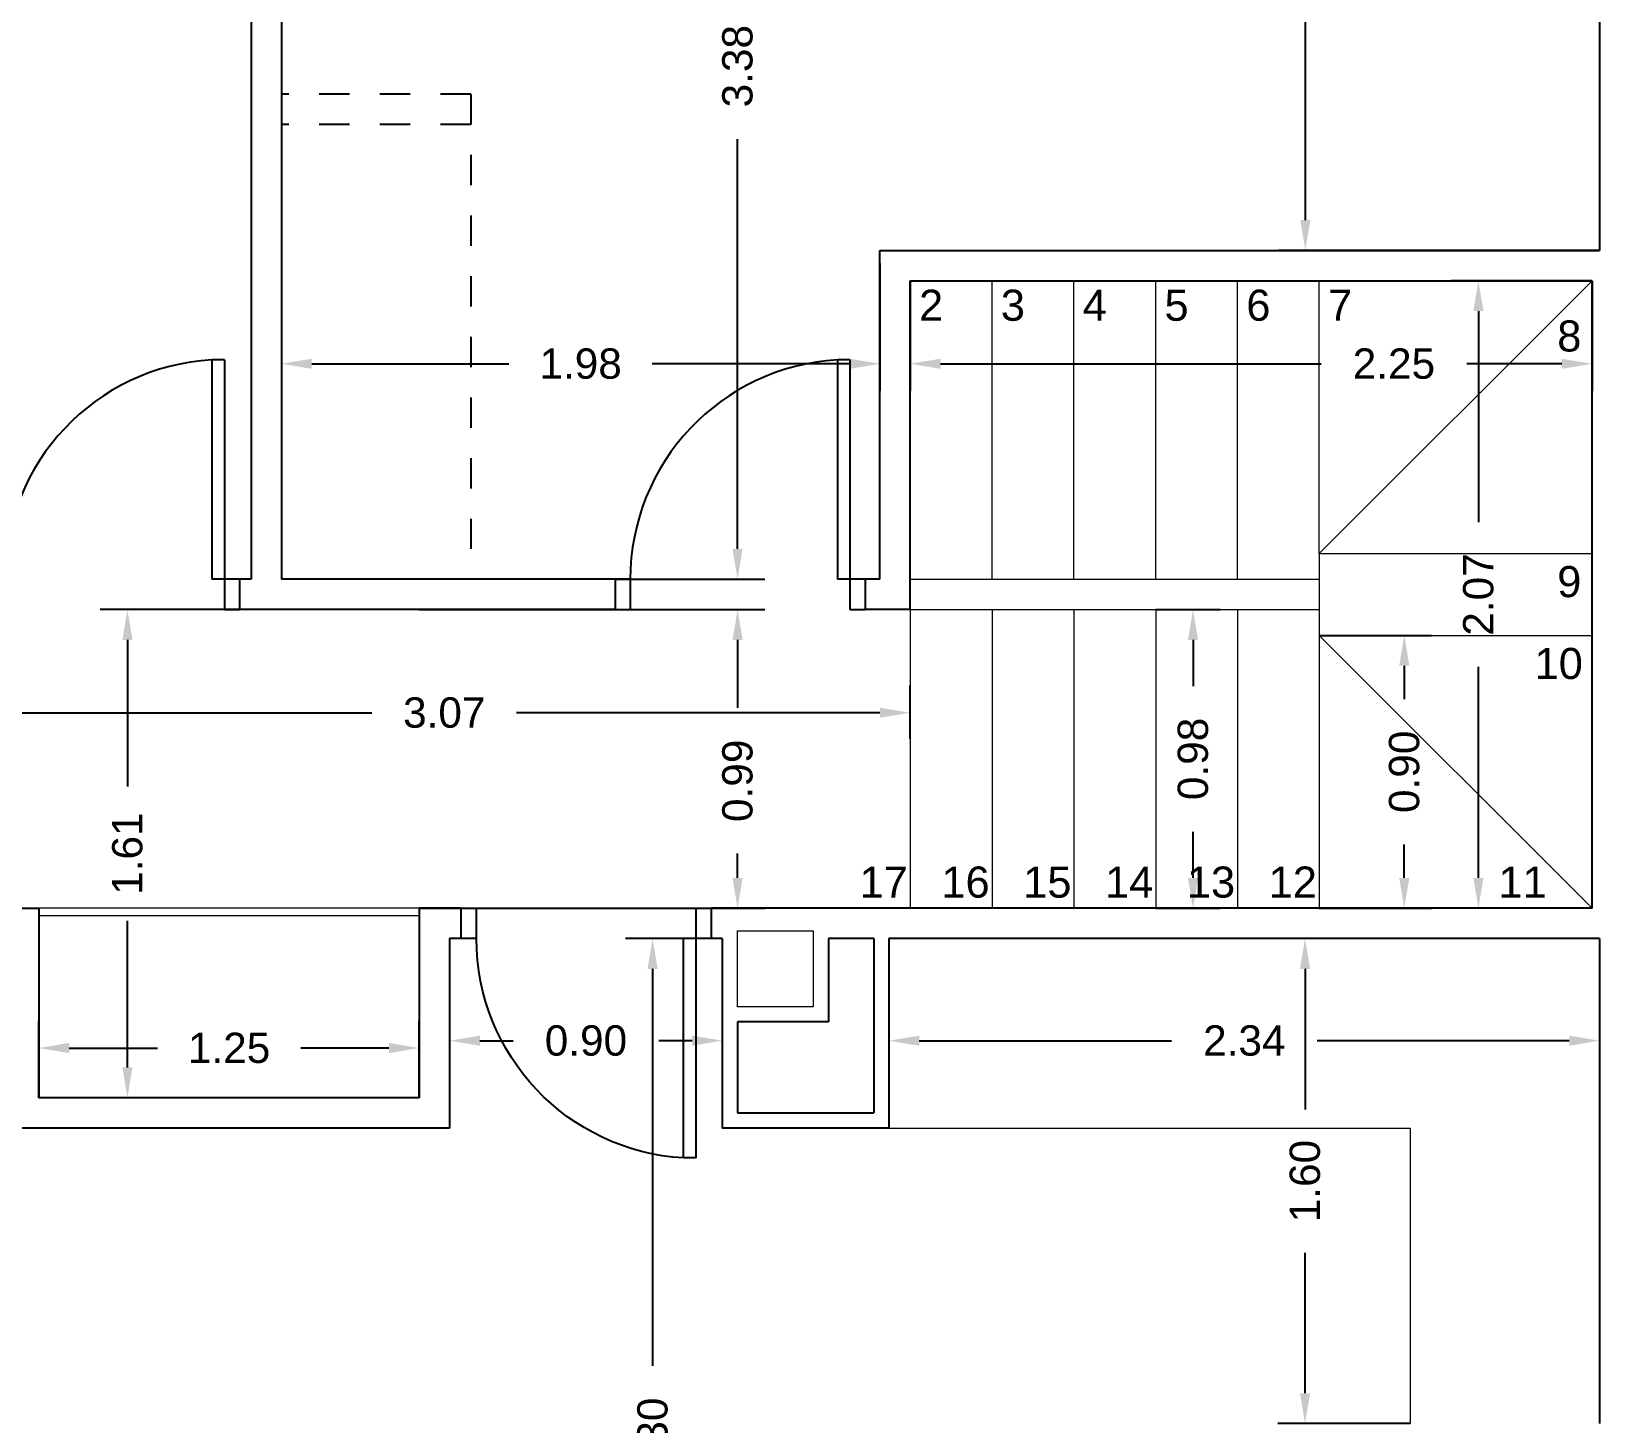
# Model space of a CAD drawing. Header units: millimetres. Extents: x 441156 to 441653, y 4514887 to 4515266.
# Drawn here: x 441337.03 to 441342.21, y 4515208.63 to 4515213.22 of the extents above; entities that cross this region are included whole.
import ezdxf
from ezdxf.enums import TextEntityAlignment as Align

# ---------------------------------------------------------------- set-up
doc = ezdxf.new("R2010")
doc.units = ezdxf.units.MM
doc.linetypes.add('CONTINUA', pattern=[0])
doc.linetypes.add('RAYITAS', pattern=[0.375, 0.25, -0.125])
for name, color, linetype in [('01_cotas', 254, 'Continuous'), ('01_proyección', 4, 'RAYITAS'), ('01_puertas', 2, 'Continuous'), ('01_tabiques', 3, 'Continuous'), ('01_textos', 7, 'Continuous')]:
    doc.layers.add(name, color=color, linetype=linetype)
doc.layers.add('01_pilares baja', color=5, linetype='Continuous', lineweight=20)
doc.layers.add('01_varios', color=4, linetype='Continuous', lineweight=0)
doc.styles.add('Estilo1', font='swissel.ttf')
doc.styles.add('NIEVES2', font='sanss___.ttf')
doc.styles.add('ROMANS', font='romans')
doc.dimstyles.new('DECIMAL-50', dxfattribs={"dimtxt": 0.08, "dimasz": 0.15, "dimexe": 0.09, "dimexo": 0, "dimgap": 0.09, "dimtad": 0, "dimzin": 0, "dimdsep": 46, "dimtxsty": 'ROMANS', "dimcen": 0.09, "dimclrt": 6, "dimadec": 0, "dimazin": 0, "dimtfac": 1.38, "dimtix": 1, "dimtofl": 0, "dimtmove": 2, "dimatfit": 3, "dimldrblk": 'OBLIQUE', "dimfxl": 1, "dimtolj": 1, "dimtzin": 0, "dimarcsym": 0})

# ---------------------------------------------------------------- blocks, each defined once
blk = doc.blocks.new('*D156')
at = {"layer": '01_cotas', "color": 0, "linetype": 'CONTINUA', "lineweight": -2, "transparency": 16777216}
for p, q in [((441336.8575, 4515211.313), (441336.8575, 4515210.8829)), ((441339.9325, 4515210.8863), (441339.9325, 4515211.0629))]:
    blk.add_line(p, q, dxfattribs=at)
at = {"layer": '01_cotas', "color": 0, "lineweight": -2, "transparency": 16777216}
for p, q in [((441336.9575, 4515210.9729), (441338.1565, 4515210.9729)), ((441339.8325, 4515210.9729), (441338.6335, 4515210.9729))]:
    blk.add_line(p, q, dxfattribs=at)
at = {"layer": '01_cotas', "color": 0, "transparency": 16777216}
for points in [[(441336.9575, 4515210.9895), (441336.9575, 4515210.9562), (441336.8575, 4515210.9729)], [(441339.8325, 4515210.9895), (441339.8325, 4515210.9562), (441339.9325, 4515210.9729)]]:
    blk.add_solid(points, dxfattribs=at)
at = {"layer": '01_cotas', "color": 7, "transparency": 16777216, "insert": (441338.395, 4515210.9729), "char_height": 0.1, "attachment_point": 5, "style": 'Estilo1'}
blk.add_mtext('\\A1;3.07', dxfattribs=at)
blk = doc.blocks.new('*D158')
at = {"layer": '01_cotas', "color": 0, "linetype": 'CONTINUA', "lineweight": -2, "transparency": 16777216}
for p, q in [((441338.3123, 4515211.313), (441337.2595, 4515211.313)), ((441338.3123, 4515209.703), (441337.2595, 4515209.703))]:
    blk.add_line(p, q, dxfattribs=at)
at = {"layer": '01_cotas', "color": 0, "lineweight": -2, "transparency": 16777216}
for p, q in [((441337.3495, 4515211.213), (441337.3495, 4515210.7298)), ((441337.3495, 4515209.803), (441337.3495, 4515210.2862))]:
    blk.add_line(p, q, dxfattribs=at)
at = {"layer": '01_cotas', "color": 0, "transparency": 16777216}
for points in [[(441337.3328, 4515211.213), (441337.3661, 4515211.213), (441337.3495, 4515211.313)], [(441337.3328, 4515209.803), (441337.3661, 4515209.803), (441337.3495, 4515209.703)]]:
    blk.add_solid(points, dxfattribs=at)
at = {"layer": '01_cotas', "color": 7, "transparency": 16777216, "insert": (441337.3495, 4515210.508), "char_height": 0.1, "attachment_point": 5, "rotation": 90, "style": 'Estilo1'}
blk.add_mtext('\\A1;1.61', dxfattribs=at)
blk = doc.blocks.new('*D161')
at = {"layer": '01_cotas', "color": 0, "linetype": 'CONTINUA', "lineweight": -2, "transparency": 16777216}
for p, q in [((441339.8625, 4515210.228), (441339.8625, 4515209.8011)), ((441342.2075, 4515210.228), (441342.2075, 4515209.8011))]:
    blk.add_line(p, q, dxfattribs=at)
at = {"layer": '01_cotas', "color": 0, "lineweight": -2, "transparency": 16777216}
for p, q in [((441339.9625, 4515209.8911), (441340.7944, 4515209.8911)), ((441342.1075, 4515209.8911), (441341.2756, 4515209.8911))]:
    blk.add_line(p, q, dxfattribs=at)
at = {"layer": '01_cotas', "color": 0, "transparency": 16777216}
for points in [[(441339.9625, 4515209.9078), (441339.9625, 4515209.8744), (441339.8625, 4515209.8911)], [(441342.1075, 4515209.9078), (441342.1075, 4515209.8744), (441342.2075, 4515209.8911)]]:
    blk.add_solid(points, dxfattribs=at)
at = {"layer": '01_cotas', "color": 7, "transparency": 16777216, "insert": (441341.035, 4515209.8911), "char_height": 0.1, "attachment_point": 5, "style": 'Estilo1'}
blk.add_mtext('\\A1;2.34', dxfattribs=at)
blk = doc.blocks.new('*D163')
at = {"layer": '01_cotas', "color": 0, "linetype": 'CONTINUA', "lineweight": -2, "transparency": 16777216}
for p, q in [((441341.5825, 4515210.228), (441341.1453, 4515210.228)), ((441341.5825, 4515208.628), (441341.1453, 4515208.628))]:
    blk.add_line(p, q, dxfattribs=at)
at = {"layer": '01_cotas', "color": 0, "lineweight": -2, "transparency": 16777216}
for p, q in [((441341.2353, 4515210.128), (441341.2353, 4515209.6644)), ((441341.2353, 4515208.728), (441341.2353, 4515209.1916))]:
    blk.add_line(p, q, dxfattribs=at)
at = {"layer": '01_cotas', "color": 0, "transparency": 16777216}
for points in [[(441341.2187, 4515210.128), (441341.252, 4515210.128), (441341.2353, 4515210.228)], [(441341.2187, 4515208.728), (441341.252, 4515208.728), (441341.2353, 4515208.628)]]:
    blk.add_solid(points, dxfattribs=at)
at = {"layer": '01_cotas', "color": 7, "transparency": 16777216, "insert": (441341.2353, 4515209.428), "char_height": 0.1, "attachment_point": 5, "rotation": 90, "style": 'Estilo1'}
blk.add_mtext('\\A1;1.60', dxfattribs=at)
blk = doc.blocks.new('*D167')
at = {"layer": '01_cotas', "color": 0, "linetype": 'CONTINUA', "lineweight": -2, "transparency": 16777216}
for p, q in [((441338.9588, 4515214.798), (441339.4528, 4515214.798)), ((441338.9588, 4515211.413), (441339.4528, 4515211.413))]:
    blk.add_line(p, q, dxfattribs=at)
at = {"layer": '01_cotas', "color": 0, "lineweight": -2, "transparency": 16777216}
for p, q in [((441339.3628, 4515214.698), (441339.3628, 4515213.3457)), ((441339.3628, 4515211.513), (441339.3628, 4515212.8653))]:
    blk.add_line(p, q, dxfattribs=at)
at = {"layer": '01_cotas', "color": 0, "transparency": 16777216}
for points in [[(441339.3461, 4515214.698), (441339.3794, 4515214.698), (441339.3628, 4515214.798)], [(441339.3461, 4515211.513), (441339.3794, 4515211.513), (441339.3628, 4515211.413)]]:
    blk.add_solid(points, dxfattribs=at)
at = {"layer": '01_cotas', "color": 7, "transparency": 16777216, "insert": (441339.3628, 4515213.1055), "char_height": 0.1, "attachment_point": 5, "rotation": 90, "style": 'Estilo1'}
blk.add_mtext('\\A1;3.38', dxfattribs=at)
blk = doc.blocks.new('*D168')
at = {"layer": '01_cotas', "color": 0, "linetype": 'CONTINUA', "lineweight": -2, "transparency": 16777216}
for p, q in [((441342.1575, 4515214.798), (441341.1464, 4515214.798)), ((441342.2075, 4515212.498), (441341.1464, 4515212.498))]:
    blk.add_line(p, q, dxfattribs=at)
at = {"layer": '01_cotas', "color": 0, "lineweight": -2, "transparency": 16777216}
for p, q in [((441341.2364, 4515214.698), (441341.2364, 4515214.1283)), ((441341.2364, 4515212.598), (441341.2364, 4515213.648))]:
    blk.add_line(p, q, dxfattribs=at)
at = {"layer": '01_cotas', "color": 0, "transparency": 16777216}
for points in [[(441341.2197, 4515214.698), (441341.2531, 4515214.698), (441341.2364, 4515214.798)], [(441341.2197, 4515212.598), (441341.2531, 4515212.598), (441341.2364, 4515212.498)]]:
    blk.add_solid(points, dxfattribs=at)
at = {"layer": '01_cotas', "color": 7, "transparency": 16777216, "insert": (441341.2364, 4515213.8881), "char_height": 0.1, "attachment_point": 5, "rotation": 90, "style": 'Estilo1'}
blk.add_mtext('\\A1;2.30', dxfattribs=at)
blk = doc.blocks.new('*D169')
at = {"layer": '01_cotas', "color": 0, "linetype": 'CONTINUA', "lineweight": -2, "transparency": 16777216}
for p, q in [((441337.8575, 4515212.4547), (441337.8575, 4515212.0339)), ((441339.8325, 4515212.4547), (441339.8325, 4515212.0339))]:
    blk.add_line(p, q, dxfattribs=at)
at = {"layer": '01_cotas', "color": 0, "lineweight": -2, "transparency": 16777216}
for p, q in [((441337.9575, 4515212.1239), (441338.6085, 4515212.1239)), ((441339.7325, 4515212.1239), (441339.0814, 4515212.1239))]:
    blk.add_line(p, q, dxfattribs=at)
at = {"layer": '01_cotas', "color": 0, "transparency": 16777216}
for points in [[(441337.9575, 4515212.1405), (441337.9575, 4515212.1072), (441337.8575, 4515212.1239)], [(441339.7325, 4515212.1405), (441339.7325, 4515212.1072), (441339.8325, 4515212.1239)]]:
    blk.add_solid(points, dxfattribs=at)
at = {"layer": '01_cotas', "color": 7, "transparency": 16777216, "insert": (441338.845, 4515212.1239), "char_height": 0.1, "attachment_point": 5, "style": 'Estilo1'}
blk.add_mtext('\\A1;1.98', dxfattribs=at)
blk = doc.blocks.new('*D170')
at = {"layer": '01_cotas', "color": 0, "linetype": 'CONTINUA', "lineweight": -2, "transparency": 16777216}
for p, q in [((441339.9325, 4515212.398), (441339.9325, 4515212.0339)), ((441342.1825, 4515212.398), (441342.1825, 4515212.0339))]:
    blk.add_line(p, q, dxfattribs=at)
at = {"layer": '01_cotas', "color": 0, "lineweight": -2, "transparency": 16777216}
for p, q in [((441340.0325, 4515212.1239), (441341.2885, 4515212.1239)), ((441342.0825, 4515212.1239), (441341.7688, 4515212.1239))]:
    blk.add_line(p, q, dxfattribs=at)
at = {"layer": '01_cotas', "color": 0, "transparency": 16777216}
for points in [[(441340.0325, 4515212.1405), (441340.0325, 4515212.1072), (441339.9325, 4515212.1239)], [(441342.0825, 4515212.1405), (441342.0825, 4515212.1072), (441342.1825, 4515212.1239)]]:
    blk.add_solid(points, dxfattribs=at)
at = {"layer": '01_cotas', "color": 7, "transparency": 16777216, "insert": (441341.5287, 4515212.1239), "char_height": 0.1, "attachment_point": 5, "style": 'Estilo1'}
blk.add_mtext('\\A1;2.25', dxfattribs=at)
blk = doc.blocks.new('*D173')
at = {"layer": '01_cotas', "color": 0, "linetype": 'CONTINUA', "lineweight": -2, "transparency": 16777216}
for p, q in [((441338.3123, 4515211.313), (441339.4528, 4515211.313)), ((441338.3123, 4515210.328), (441339.4528, 4515210.328))]:
    blk.add_line(p, q, dxfattribs=at)
at = {"layer": '01_cotas', "color": 0, "lineweight": -2, "transparency": 16777216}
for p, q in [((441339.3628, 4515211.213), (441339.3628, 4515210.9885)), ((441339.3628, 4515210.428), (441339.3628, 4515210.5083))]:
    blk.add_line(p, q, dxfattribs=at)
at = {"layer": '01_cotas', "color": 0, "transparency": 16777216}
for points in [[(441339.3461, 4515211.213), (441339.3794, 4515211.213), (441339.3628, 4515211.313)], [(441339.3461, 4515210.428), (441339.3794, 4515210.428), (441339.3628, 4515210.328)]]:
    blk.add_solid(points, dxfattribs=at)
at = {"layer": '01_cotas', "color": 7, "transparency": 16777216, "insert": (441339.3628, 4515210.7484), "char_height": 0.1, "attachment_point": 5, "rotation": 90, "style": 'Estilo1'}
blk.add_mtext('\\A1;0.99', dxfattribs=at)
blk = doc.blocks.new('*D174')
at = {"layer": '01_cotas', "color": 0, "linetype": 'CONTINUA', "lineweight": -2, "transparency": 16777216}
for p, q in [((441342.1825, 4515212.398), (441341.7175, 4515212.398)), ((441342.1825, 4515210.328), (441341.7175, 4515210.328))]:
    blk.add_line(p, q, dxfattribs=at)
at = {"layer": '01_cotas', "color": 0, "lineweight": -2, "transparency": 16777216}
for p, q in [((441341.8075, 4515212.298), (441341.8075, 4515211.6016)), ((441341.8075, 4515210.428), (441341.8075, 4515211.1245))]:
    blk.add_line(p, q, dxfattribs=at)
at = {"layer": '01_cotas', "color": 0, "transparency": 16777216}
for points in [[(441341.7908, 4515212.298), (441341.8241, 4515212.298), (441341.8075, 4515212.398)], [(441341.7908, 4515210.428), (441341.8241, 4515210.428), (441341.8075, 4515210.328)]]:
    blk.add_solid(points, dxfattribs=at)
at = {"layer": '01_cotas', "color": 7, "transparency": 16777216, "insert": (441341.8075, 4515211.363), "char_height": 0.1, "attachment_point": 5, "rotation": 90, "style": 'Estilo1'}
blk.add_mtext('\\A1;2.07', dxfattribs=at)
blk = doc.blocks.new('*D479')
at = {"layer": '01_cotas', "color": 0, "linetype": 'CONTINUA', "lineweight": -2, "transparency": 16777216}
for p, q in [((441338.4125, 4515210.1732), (441338.4125, 4515209.8011)), ((441339.3125, 4515210.1732), (441339.3125, 4515209.8011))]:
    blk.add_line(p, q, dxfattribs=at)
at = {"layer": '01_cotas', "color": 0, "lineweight": -2, "transparency": 16777216}
for p, q in [((441338.5125, 4515209.8911), (441338.6225, 4515209.8911)), ((441339.2125, 4515209.8911), (441339.1025, 4515209.8911))]:
    blk.add_line(p, q, dxfattribs=at)
at = {"layer": '01_cotas', "color": 0, "transparency": 16777216}
for points in [[(441338.5125, 4515209.9078), (441338.5125, 4515209.8744), (441338.4125, 4515209.8911)], [(441339.2125, 4515209.9078), (441339.2125, 4515209.8744), (441339.3125, 4515209.8911)]]:
    blk.add_solid(points, dxfattribs=at)
at = {"layer": '01_cotas', "color": 7, "transparency": 16777216, "insert": (441338.8625, 4515209.8911), "char_height": 0.1, "attachment_point": 5, "style": 'Estilo1'}
blk.add_mtext('\\A1;0.90', dxfattribs=at)
blk = doc.blocks.new('*D480')
at = {"layer": '01_cotas', "color": 0, "linetype": 'CONTINUA', "lineweight": -2, "transparency": 16777216}
for p, q in [((441339.3125, 4515210.228), (441338.9925, 4515210.228)), ((441339.3125, 4515206.928), (441338.9925, 4515206.928))]:
    blk.add_line(p, q, dxfattribs=at)
at = {"layer": '01_cotas', "color": 0, "lineweight": -2, "transparency": 16777216}
for p, q in [((441339.0825, 4515210.128), (441339.0825, 4515208.8181)), ((441339.0825, 4515207.028), (441339.0825, 4515208.3379))]:
    blk.add_line(p, q, dxfattribs=at)
at = {"layer": '01_cotas', "color": 0, "transparency": 16777216}
for points in [[(441339.0658, 4515210.128), (441339.0992, 4515210.128), (441339.0825, 4515210.228)], [(441339.0658, 4515207.028), (441339.0992, 4515207.028), (441339.0825, 4515206.928)]]:
    blk.add_solid(points, dxfattribs=at)
at = {"layer": '01_cotas', "color": 7, "transparency": 16777216, "insert": (441339.0825, 4515208.578), "char_height": 0.1, "attachment_point": 5, "rotation": 90, "style": 'Estilo1'}
blk.add_mtext('\\A1;3.30', dxfattribs=at)
blk = doc.blocks.new('P725-10')
for p, q in [((-0.05, 0.8238), (-0.0914, 0.8238)), ((-0.0914, 0.8238), (-0.0914, 0.1)), ((-0.05, 0.8238), (-0.05, 0)), ((-0.775, 0.1), (-0.825, 0.1)), ((-0.775, 0.1), (-0.775, 0)), ((0, 0.1), (-0.0914, 0.1)), ((-0.825, 0), (-0.775, 0)), ((-0.05, 0), (0, 0))]:
    blk.add_line(p, q)
blk.add_arc((-0.05, 0.1), 0.725, 93.2758, 180)
blk = doc.blocks.new('*D628')
at = {"layer": '01_cotas', "color": 0, "linetype": 'CONTINUA', "lineweight": -2, "transparency": 16777216}
for p, q in [((441340.7425, 4515211.313), (441340.9558, 4515211.313)), ((441340.7425, 4515210.328), (441340.9558, 4515210.328))]:
    blk.add_line(p, q, dxfattribs=at)
at = {"layer": '01_cotas', "color": 0, "lineweight": -2, "transparency": 16777216}
for p, q in [((441340.8658, 4515211.213), (441340.8658, 4515211.0606)), ((441340.8658, 4515210.428), (441340.8658, 4515210.5804))]:
    blk.add_line(p, q, dxfattribs=at)
at = {"layer": '01_cotas', "color": 0, "transparency": 16777216}
for points in [[(441340.8491, 4515211.213), (441340.8824, 4515211.213), (441340.8658, 4515211.313)], [(441340.8491, 4515210.428), (441340.8824, 4515210.428), (441340.8658, 4515210.328)]]:
    blk.add_solid(points, dxfattribs=at)
at = {"layer": '01_cotas', "color": 7, "transparency": 16777216, "insert": (441340.8658, 4515210.8205), "char_height": 0.1, "attachment_point": 5, "rotation": 90, "style": 'Estilo1'}
blk.add_mtext('\\A1;0.98', dxfattribs=at)
blk = doc.blocks.new('*D629')
at = {"layer": '01_cotas', "color": 0, "linetype": 'CONTINUA', "lineweight": -2, "transparency": 16777216}
for p, q in [((441341.2825, 4515211.228), (441341.6528, 4515211.228)), ((441341.2825, 4515210.328), (441341.6528, 4515210.328))]:
    blk.add_line(p, q, dxfattribs=at)
at = {"layer": '01_cotas', "color": 0, "lineweight": -2, "transparency": 16777216}
for p, q in [((441341.5628, 4515211.128), (441341.5628, 4515211.018)), ((441341.5628, 4515210.428), (441341.5628, 4515210.538))]:
    blk.add_line(p, q, dxfattribs=at)
at = {"layer": '01_cotas', "color": 0, "transparency": 16777216}
for points in [[(441341.5461, 4515211.128), (441341.5795, 4515211.128), (441341.5628, 4515211.228)], [(441341.5461, 4515210.428), (441341.5795, 4515210.428), (441341.5628, 4515210.328)]]:
    blk.add_solid(points, dxfattribs=at)
at = {"layer": '01_cotas', "color": 7, "transparency": 16777216, "insert": (441341.5628, 4515210.778), "char_height": 0.1, "attachment_point": 5, "rotation": 90, "style": 'Estilo1'}
blk.add_mtext('\\A1;0.90', dxfattribs=at)
blk = doc.blocks.new('*D772')
at = {"layer": '01_cotas', "color": 0, "linetype": 'CONTINUA', "lineweight": -2, "transparency": 16777216}
for p, q in [((441337.0575, 4515209.703), (441337.0575, 4515209.9569)), ((441338.3123, 4515209.703), (441338.3123, 4515209.9569))]:
    blk.add_line(p, q, dxfattribs=at)
at = {"layer": '01_cotas', "color": 0, "lineweight": -2, "transparency": 16777216}
for p, q in [((441337.1575, 4515209.8669), (441337.4485, 4515209.8669)), ((441338.2123, 4515209.8669), (441337.9213, 4515209.8669))]:
    blk.add_line(p, q, dxfattribs=at)
at = {"layer": '01_cotas', "color": 0, "transparency": 16777216}
for points in [[(441337.1575, 4515209.8836), (441337.1575, 4515209.8502), (441337.0575, 4515209.8669)], [(441338.2123, 4515209.8836), (441338.2123, 4515209.8502), (441338.3123, 4515209.8669)]]:
    blk.add_solid(points, dxfattribs=at)
at = {"layer": '01_cotas', "color": 7, "transparency": 16777216, "insert": (441337.6849, 4515209.8669), "char_height": 0.1, "attachment_point": 5, "style": 'Estilo1'}
blk.add_mtext('\\A1;1.25', dxfattribs=at)

msp = doc.modelspace()

# ---------------------------------------------------------------- linework, layer by layer
at = {"layer": '01_pilares baja'}
msp.add_lwpolyline([(441339.6123, 4515210.003), (441339.3623, 4515210.003), (441339.3623, 4515210.253), (441339.6123, 4515210.253), (441339.6123, 4515210.003)], close=True, dxfattribs=at)
at = {"layer": '01_proyección', "color": 120, "ltscale": 0.25}
for p, q in [((441338.4825, 4515213.013, 0), (441337.8575, 4515213.013, 0)), ((441338.4825, 4515213.013, 0), (441338.4825, 4515211.413, 0)), ((441338.4825, 4515212.913, 0), (441337.8575, 4515212.913, 0))]:
    msp.add_line(p, q, dxfattribs=at)
at = {"layer": '01_tabiques'}
for p, q in [((441337.7575, 4515214.798, 0), (441337.7575, 4515211.413, 0)), ((441337.8575, 4515214.073, 0), (441337.8575, 4515211.413, 0)), ((441342.2075, 4515214.073, 0), (441342.2075, 4515212.498, 0)), ((441339.8325, 4515212.498, 0), (441342.2075, 4515212.498, 0)), ((441339.8325, 4515211.413, 0), (441339.8325, 4515212.498, 0)), ((441339.9325, 4515212.398, 0), (441342.1825, 4515212.398, 0)), ((441339.9325, 4515211.313, 0), (441339.9325, 4515212.398, 0)), ((441342.1825, 4515210.328, 0), (441342.1825, 4515212.398, 0)), ((441337.7575, 4515211.413, 0), (441337.7195, 4515211.413, 0)), ((441337.7195, 4515211.413, 0), (441337.7195, 4515211.313, 0)), ((441338.9588, 4515211.413, 0), (441337.8575, 4515211.413, 0)), ((441338.9588, 4515211.413, 0), (441338.9588, 4515211.313, 0)), ((441339.8325, 4515211.413, 0), (441339.7838, 4515211.413, 0)), ((441339.7838, 4515211.413, 0), (441339.7838, 4515211.313, 0)), ((441338.9588, 4515211.313, 0), (441337.7195, 4515211.313, 0)), ((441339.9325, 4515211.313, 0), (441339.7838, 4515211.313, 0)), ((441336.8575, 4515210.328, 0), (441337.0575, 4515210.328, 0)), ((441337.0575, 4515210.328, 0), (441337.0575, 4515209.703, 0)), ((441338.4513, 4515210.328, 0), (441338.3125, 4515210.328, 0)), ((441338.3125, 4515210.328, -0.0001), (441338.3125, 4515209.703, 0)), ((441338.4513, 4515210.228, 0), (441338.4513, 4515210.328, 0)), ((441342.1825, 4515210.328, 0), (441339.2763, 4515210.328, 0)), ((441339.2763, 4515210.228, 0), (441339.2763, 4515210.328, 0)), ((441338.4513, 4515210.228, 0), (441338.4125, 4515210.228, 0)), ((441338.4125, 4515210.228, -0.0001), (441338.4125, 4515209.603, 0)), ((441339.3125, 4515210.228, 0), (441339.2763, 4515210.228, 0)), ((441339.3125, 4515210.228, 0), (441339.3125, 4515209.603, 0)), ((441339.8125, 4515210.228, 0), (441339.6625, 4515210.228, 0)), ((441339.6625, 4515210.228, -0.0001), (441339.6625, 4515209.953, 0)), ((441339.8125, 4515210.228, 0), (441339.8125, 4515209.653, 0)), ((441342.2075, 4515210.228, 0), (441339.8625, 4515210.228, 0)), ((441339.8625, 4515210.228, 0), (441339.8625, 4515209.603, 0)), ((441342.2075, 4515210.228, 0), (441342.2075, 4515208.628, 0)), ((441339.6625, 4515209.953, 0), (441339.3625, 4515209.953, 0)), ((441339.3625, 4515209.953, 0), (441339.3625, 4515209.653, 0)), ((441338.3123, 4515209.703, 0), (441337.0575, 4515209.703, 0)), ((441339.3625, 4515209.653, 0), (441339.8125, 4515209.653, 0)), ((441338.4123, 4515209.603, 0), (441334.7825, 4515209.603, 0)), ((441339.8625, 4515209.603, 0), (441339.3125, 4515209.603, 0))]:
    msp.add_line(p, q, dxfattribs=at)
at = {"layer": '01_varios', "linetype": 'CONTINUA'}
for p, q in [((441340.2025, 4515211.413, 0), (441340.2025, 4515212.398, 0)), ((441340.4725, 4515211.413, 0), (441340.4725, 4515212.398, 0)), ((441340.7425, 4515211.413, 0), (441340.7425, 4515212.398, 0)), ((441341.0125, 4515211.413, 0), (441341.0125, 4515212.398, 0)), ((441341.2825, 4515211.498, 0), (441341.2825, 4515212.398, 0)), ((441341.2825, 4515211.498, 0), (441342.1825, 4515212.398, 0)), ((441341.2825, 4515211.498, 0), (441341.2825, 4515210.328, 0)), ((441341.2825, 4515211.498, 0), (441342.1825, 4515211.498, 0)), ((441339.9325, 4515211.413, 0), (441341.2825, 4515211.413, 0)), ((441339.9325, 4515211.313, 0), (441339.9325, 4515210.328, 0)), ((441339.9325, 4515211.313, 0), (441341.2825, 4515211.313, 0)), ((441340.2025, 4515211.313, 0), (441340.2025, 4515210.328, 0)), ((441340.4725, 4515211.313, 0), (441340.4725, 4515210.328, 0)), ((441340.7425, 4515211.313, 0), (441340.7425, 4515210.328, 0)), ((441341.0125, 4515211.313, 0), (441341.0125, 4515210.328, 0)), ((441341.2825, 4515211.313, 0), (441341.2825, 4515211.228, 0)), ((441341.2825, 4515211.228, 0), (441342.1825, 4515211.228, 0)), ((441341.2825, 4515211.228, 0), (441342.1825, 4515210.328, 0)), ((441338.3123, 4515210.328, 0), (441337.0575, 4515210.328, 0)), ((441338.3123, 4515210.303, 0), (441337.0575, 4515210.303, 0)), ((441339.8625, 4515209.603, 0), (441341.5825, 4515209.603, 0)), ((441341.5825, 4515209.603, 0), (441341.5825, 4515208.628, 0))]:
    msp.add_line(p, q, dxfattribs=at)

# ---------------------------------------------------------------- block references
at = {"layer": '01_puertas', "color": 2, "linetype": 'CONTINUA'}
for p in [(441337.7195, 4515211.313, 0), (441339.7838, 4515211.313, 0)]:
    msp.add_blockref('P725-10', p, dxfattribs=at)
at = {"layer": '01_puertas', "color": 2, "linetype": 'CONTINUA', "xscale": -1, "rotation": 180}
msp.add_blockref('P725-10', (441339.2763, 4515210.328, 0), dxfattribs=at)

# ---------------------------------------------------------------- texts
at = {"layer": '01_textos', "style": 'NIEVES2'}
for s, height, p in [('2', 0.1026, (441340.0014, 4515212.2658, 0)), ('3', 0.1026, (441340.2714, 4515212.2658, 0)), ('4', 0.1026, (441340.5414, 4515212.2658, 0)), ('5', 0.1026, (441340.8114, 4515212.2658, 0)), ('6', 0.1026, (441341.0814, 4515212.2658, 0)), ('7', 0.1026, (441341.3514, 4515212.2658, 0)), ('8', 0.1026, (441342.1074, 4515212.1644, 0)), ('9', 0.1026, (441342.1074, 4515211.3541, 0)), ('10', 0.10256, (441342.0724, 4515211.0841, 0)), ('17', 0.10256, (441339.845, 4515210.363, 0)), ('16', 0.10256, (441340.115, 4515210.363, 0)), ('15', 0.10256, (441340.385, 4515210.363, 0)), ('14', 0.10256, (441340.655, 4515210.363, 0)), ('13', 0.10256, (441340.925, 4515210.363, 0)), ('12', 0.10256, (441341.195, 4515210.363, 0)), ('11', 0.10256, (441341.9533, 4515210.363, 0))]:
    msp.add_text(s, height=height, dxfattribs=at).set_placement(p, align=Align.CENTER)

# ---------------------------------------------------------------- dimensions: what is measured, and where the dimension line sits
at = {"layer": '01_cotas'}
for base, p1, p2, picture, middle in [((441339.362757, 4515214.798008), (441338.958812, 4515211.413012, -0.000001), (441338.958812, 4515214.798008, -0.000001), '*D167', (441339.362757, 4515213.10551)), ((441341.8075, 4515210.328), (441342.1825, 4515212.398), (441342.1825, 4515210.328), '*D174', (441341.8075, 4515211.363)), ((441337.3495, 4515211.313), (441338.3123, 4515209.703, 0), (441338.3123, 4515211.313, 0), '*D158', (441337.3495, 4515210.508)), ((441340.8657579928, 4515210.328011821), (441340.7424945654, 4515211.3130118204, -0.0000006218), (441340.7424945655, 4515210.328011821, -0.0000006218), '*D628', (441340.8657579921, 4515210.8205118207)), ((441341.5628, 4515210.328), (441341.2825, 4515211.228, 0), (441341.2825, 4515210.328, 0), '*D629', (441341.5628, 4515210.778)), ((441339.0825, 4515206.928), (441339.3125, 4515210.228, 0), (441339.3125, 4515206.928, 0), '*D480', (441339.0825, 4515208.578)), ((441341.2353, 4515210.228), (441341.5825, 4515208.628, 0), (441341.5825, 4515210.228, 0), '*D163', (441341.2353, 4515209.428))]:
    dim = msp.add_linear_dim(base=base, p1=p1, p2=p2, angle=90, dimstyle='DECIMAL-50', override={"dimtxt": 0.1, "dimasz": 0.1, "dimtxsty": 'Estilo1', "dimsah": 1, "dimclrt": 7, "dimfxl": 0.09, "dimarcsym": 2}, dxfattribs=at)
    dim.commit()
    dim.dimension.update_dxf_attribs({"geometry": picture, "text_midpoint": middle})
for base, p1, p2, angle, picture, middle in [((441341.2364, 4515214.798), (441342.2075, 4515212.498, 0), (441342.1575, 4515214.798, 0), 90, '*D168', (441341.2364, 4515213.8881)), ((441339.362756813, 4515211.313011823), (441338.312332842, 4515210.328011822, 0.000000245), (441338.312332842, 4515211.313011823, -0.000000622), 89.999999987, '*D173', (441339.362756814, 4515210.748405407))]:
    dim = msp.add_linear_dim(base=base, p1=p1, p2=p2, angle=angle, dimstyle='DECIMAL-50', override={"dimtxt": 0.1, "dimasz": 0.1, "dimtxsty": 'Estilo1', "dimsah": 1, "dimclrt": 7, "dimfxl": 0.09, "dimarcsym": 2}, dxfattribs=at)
    dim.commit()
    dim.dimension.update_dxf_attribs({"geometry": picture, "text_midpoint": middle, "dimtype": 160})
for base, p1, p2, picture, middle in [((441337.85749438, 4515212.1238549203), (441339.8324943805, 4515212.4547413047, 0.0000002452), (441337.85749438, 4515212.4547413047, -0.0000005356), '*D169', (441338.8449943803, 4515212.1238549203)), ((441336.857495, 4515210.972856), (441339.932494, 4515210.886316, 0), (441336.857495, 4515211.313012, -0.000001), '*D156', (441338.394994, 4515210.972856)), ((441342.207494, 4515209.891099), (441339.862495, 4515210.228012, -0.000001), (441342.207494, 4515210.228012, 0), '*D161', (441341.034994, 4515209.891099)), ((441338.4125, 4515209.8911), (441339.3125, 4515210.1732), (441338.4125, 4515210.1732), '*D479', (441338.8625, 4515209.8911)), ((441338.3123, 4515209.8669), (441337.0575, 4515209.703, 0), (441338.3123, 4515209.703), '*D772', (441337.6849, 4515209.8669))]:
    dim = msp.add_linear_dim(base=base, p1=p1, p2=p2, dimstyle='DECIMAL-50', override={"dimtxt": 0.1, "dimasz": 0.1, "dimtxsty": 'Estilo1', "dimsah": 1, "dimclrt": 7, "dimfxl": 0.09, "dimarcsym": 2}, dxfattribs=at)
    dim.commit()
    dim.dimension.update_dxf_attribs({"geometry": picture, "text_midpoint": middle})
dim = msp.add_linear_dim(base=(441342.1825, 4515212.1239), p1=(441339.9325, 4515212.398, 0), p2=(441342.1825, 4515212.398, 0), dimstyle='DECIMAL-50', override={"dimtxt": 0.1, "dimasz": 0.1, "dimtxsty": 'Estilo1', "dimsah": 1, "dimclrt": 7, "dimfxl": 0.09, "dimarcsym": 2}, dxfattribs=at)
dim.commit()
dim.dimension.update_dxf_attribs({"geometry": '*D170', "text_midpoint": (441341.5287, 4515212.1239), "dimtype": 160})

doc.saveas('drawing.dxf')
